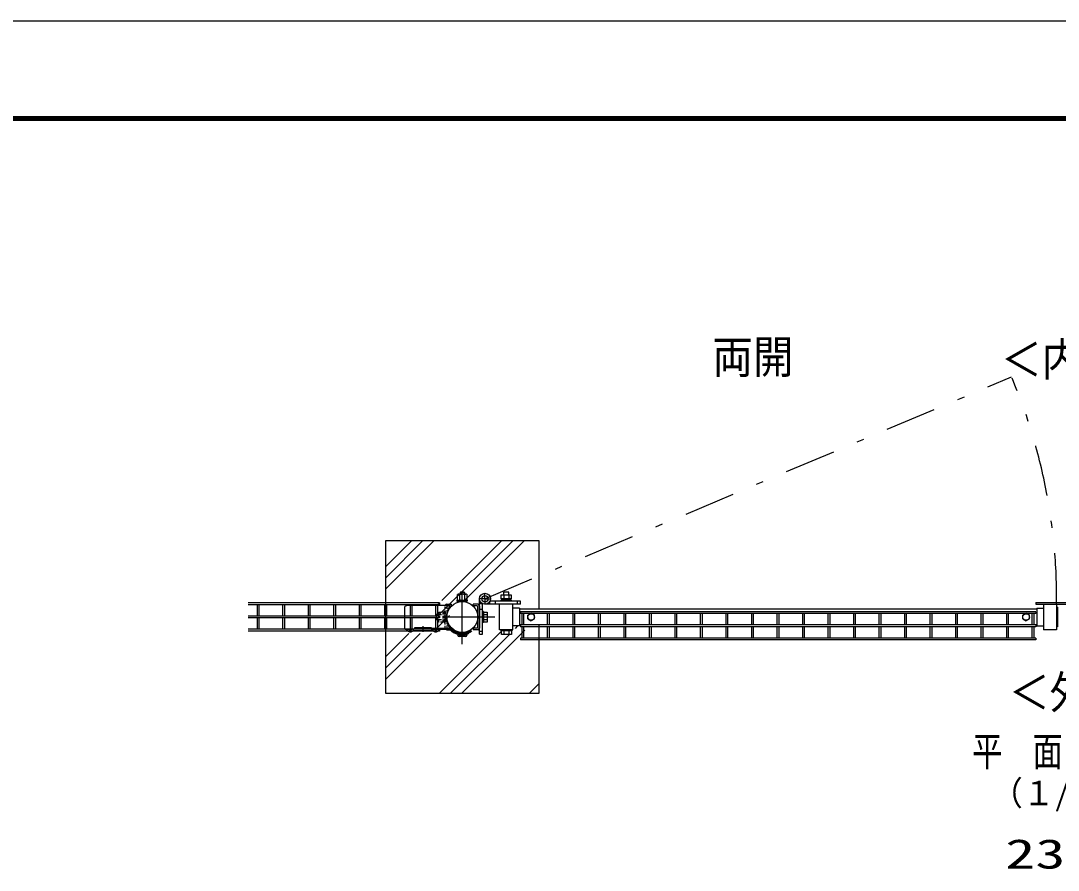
# Model space of a CAD drawing. Units: millimetres, scale not verified. Extents: x -4455 to 4455, y -3150 to 3150.
# Drawn here: x -453 to 1581, y 1485 to 3150 of the extents above; entities that cross this region are included whole.
import ezdxf
from ezdxf.enums import TextEntityAlignment as Align

# ---------------------------------------------------------------- set-up
doc = ezdxf.new("R2010")
doc.units = ezdxf.units.MM
doc.header["$LTSCALE"] = 20
doc.linetypes.add('USER1', pattern=[10.7, 5, -2.5, 0.7, -2.5])
doc.linetypes.add('USER2', pattern=[0.375, 0.25, -0.125])
for name, color, linetype, lineweight in [('0-0_外形線', 7, 'Continuous', 25), ('0-1_寸法線', 4, 'Continuous', 25), ('0-2_0', 3, 'USER2', 25), ('0-4_扉横枠', 7, 'Continuous', 25), ('0-5_軸線', 2, 'USER1', 25), ('0-6_扉縦枠', 7, 'Continuous', 25), ('0-7_丁番', 3, 'Continuous', 25), ('0-9_ハッチング', 4, 'Continuous', 25), ('0-C_1', 7, 'Continuous', 25), ('0-D_継手', 3, 'Continuous', 25), ('0-E_2', 7, 'Continuous', 25), ('0-F_NER', 30, 'Continuous', 25)]:
    doc.layers.add(name, color=color, linetype=linetype, lineweight=lineweight)
doc.styles.add('ＭＳ ゴシック', font='')
doc.styles.get('ＭＳ ゴシック').set_extended_font_data('MS Gothic')

msp = doc.modelspace()

# ---------------------------------------------------------------- linework, layer by layer
at = {"layer": '0-0_外形線'}
for p, q in [((262.97, 2131.51), (562.97, 2131.51)), ((262.97, 1831.51), (262.97, 2131.51)), ((562.97, 2131.51), (562.97, 1997.01)), ((382.53, 2006.51), (392, 2006.51)), ((388.77, 2003.31), (392, 2003.31)), ((392, 2003.31), (392, 2006.51)), ((443.42, 2006.51), (433.95, 2006.51)), ((433.95, 2003.31), (433.95, 2006.51)), ((442.22, 2003.31), (433.95, 2003.31)), ((443.22, 1960.71), (443.22, 2002.31)), ((446.42, 2003.51), (446.42, 1959.51)), ((1579.57, 2000.51), (1577.97, 2000.51)), ((1577.97, 2000.51), (1577.97, 1962.51)), ((1579.57, 2000.51), (1579.57, 1962.51)), ((382.53, 1956.51), (389.21, 1956.51)), ((433.95, 1959.71), (433.95, 1956.51)), ((442.22, 1959.71), (433.95, 1959.71)), ((443.42, 1956.51), (433.95, 1956.51)), ((562.97, 1966.01), (562.97, 1831.51)), ((1579.57, 1962.51), (1577.97, 1962.51)), ((562.97, 1831.51), (262.97, 1831.51))]:
    msp.add_line(p, q, dxfattribs=at)
msp.add_circle((412.97, 1981.51), 30.25, dxfattribs=at)
for centre, radius, start, end in [((382.53, 2003.51), 3, 90, 172.33963), ((442.22, 2002.31), 1, 0, 90), ((443.42, 2003.51), 3, 0, 90), ((382.53, 1959.51), 3, 212.23316, 270), ((442.22, 1960.71), 1, 270, 0), ((443.42, 1959.51), 3, 270, 0)]:
    msp.add_arc(centre, radius, start, end, dxfattribs=at)
at = {"layer": '0-2_0'}
for p, q in [((379.53, 1959.51), (379.53, 2003.91)), ((382.72, 2002.31), (382.72, 1960.71)), ((383.72, 2003.31), (388.77, 2003.31)), ((362.02, 1986.48), (362.02, 1976.48)), ((367.02, 1986.48), (362.02, 1986.48)), ((362.02, 1976.48), (367.02, 1976.48)), ((367.02, 1986.38), (375.02, 1986.38)), ((367.02, 1976.57), (375.02, 1976.57)), ((377.52, 1990.68), (375.02, 1990.68)), ((377.52, 1991.98), (377.52, 1970.98)), ((379.52, 1991.98), (377.52, 1991.98)), ((379.52, 1991.98), (379.52, 1970.98)), ((375.02, 1971.66), (367.02, 1971.66)), ((375.02, 1972.28), (377.52, 1972.28)), ((377.52, 1970.98), (379.52, 1970.98)), ((383.72, 1959.71), (392, 1959.71)), ((389.21, 1956.51), (392, 1956.51)), ((392, 1959.71), (392, 1956.51))]:
    msp.add_line(p, q, dxfattribs=at)
at = {"layer": '0-2_0', "color": 7, "linetype": 'Continuous'}
for p, q in [((403.46, 1946.56), (422.49, 1946.56)), ((418.95, 1943.3), (407, 1943.3))]:
    msp.add_line(p, q, dxfattribs=at)
at = {"layer": '0-2_0', "linetype": 'Continuous'}
msp.add_lwpolyline([(-4455.1, 3150.06), (4454.9, 3150.06), (4454.9, -3149.94), (-4455.1, -3149.94)], close=True, dxfattribs=at)
at = {"layer": '0-2_0', "color": 7, "linetype": 'Continuous'}
for points in [[(-4155.1, 2962.56), (4154.9, 2962.56), (4154.9, -2962.44), (-4155.1, -2962.44)], [(-4153.22, 2960.68), (4153.03, 2960.68), (4153.03, -2960.57), (-4153.22, -2960.57)], [(-4151.35, 2958.81), (4151.15, 2958.81), (4151.15, -2958.69), (-4151.35, -2958.69)], [(-4149.47, 2956.93), (4149.28, 2956.93), (4149.28, -2956.82), (-4149.47, -2956.82)], [(-4147.6, 2955.06), (4147.4, 2955.06), (4147.4, -2954.94), (-4147.6, -2954.94)]]:
    msp.add_lwpolyline(points, close=True, dxfattribs=at)
at = {"layer": '0-2_0'}
msp.add_lwpolyline([(367.02, 1971.66), (367.02, 1991.29), (375.02, 1991.29), (375.02, 1971.66)], dxfattribs=at)
for centre, radius, start, end in [((383.72, 2002.31), 1, 90, 180), ((382.53, 1959.51), 3, 180.03598, 212.27571), ((383.72, 1960.71), 1, 180, 270)]:
    msp.add_arc(centre, radius, start, end, dxfattribs=at)
at = {"layer": '0-2_0', "color": 7, "linetype": 'Continuous'}
for centre, start, end in [((407, 1946.85), 184.74641, 270), ((418.95, 1946.85), 270, 355.25359)]:
    msp.add_arc(centre, 3.56, start, end, dxfattribs=at)
at = {"layer": '0-4_扉横枠'}
for p, q in [((524.97, 1998.96), (511.97, 1998.96)), ((524.97, 1998.96), (524.97, 1964.06)), ((1538.97, 1997.01), (524.97, 1997.01)), ((1538.97, 1998.96), (1551.97, 1998.96)), ((1538.97, 1998.96), (1538.97, 1964.06)), ((541.43, 1985.26), (547.92, 1989.01)), ((541.43, 1977.76), (541.43, 1985.26)), ((541.43, 1977.76), (547.92, 1974.01)), ((554.42, 1985.26), (547.92, 1989.01)), ((554.42, 1977.76), (547.92, 1974.01)), ((554.42, 1977.76), (554.42, 1985.26)), ((1511.48, 1985.26), (1517.97, 1989.01)), ((1511.48, 1977.76), (1511.48, 1985.26)), ((1511.48, 1977.76), (1517.97, 1974.01)), ((1524.47, 1985.26), (1517.97, 1989.01)), ((1524.47, 1977.76), (1517.97, 1974.01)), ((1524.47, 1977.76), (1524.47, 1985.26)), ((524.97, 1964.06), (511.97, 1964.06)), ((1538.97, 1966.01), (524.97, 1966.01)), ((1538.97, 1964.06), (1551.97, 1964.06))]:
    msp.add_line(p, q, dxfattribs=at)
for centre in [(547.92, 1981.51), (1517.97, 1981.51)]:
    msp.add_circle(centre, 6.5, dxfattribs=at)
at = {"layer": '0-5_軸線'}
for p, q in [((412.97, 1928.42), (412.97, 2034.6)), ((476.65, 1981.51), (349.3, 1981.51))]:
    msp.add_line(p, q, dxfattribs=at)
at = {"layer": '0-6_扉縦枠'}
for p, q in [((511.97, 2006.51), (485.97, 2006.51)), ((511.97, 1956.51), (511.97, 2006.51)), ((1551.97, 2006.51), (1577.97, 2006.51)), ((1551.97, 2006.51), (1551.97, 1956.51))]:
    msp.add_line(p, q, dxfattribs=at)
for points in [[(511.97, 1956.51), (485.97, 1956.51), (485.97, 2006.51)], [(1577.97, 2006.51), (1577.97, 1956.51), (1551.97, 1956.51)]]:
    msp.add_lwpolyline(points, dxfattribs=at)
at = {"layer": '0-7_丁番', "color": 2}
for p, q in [((457.1, 2017.19), (446.34, 2017.19)), ((457.36, 2017.19), (457.18, 2017.19)), ((457.27, 2017.37), (457.27, 2028.13)), ((457.27, 2017.1), (457.27, 2017.28)), ((457.27, 2017.01), (457.27, 2006.25)), ((457.46, 2017.19), (468.22, 2017.19))]:
    msp.add_line(p, q, dxfattribs=at)
at = {"layer": '0-7_丁番'}
for p, q in [((446.42, 1947.67), (446.42, 2015.45)), ((489.15, 2025.01), (508.78, 2025.01)), ((489.15, 2017.01), (489.15, 2025.01)), ((508.78, 2017.01), (489.15, 2017.01)), ((489.76, 2017.01), (489.76, 2014.51)), ((494.05, 2025.01), (494.05, 2017.01)), ((503.87, 2025.01), (503.87, 2017.01)), ((508.16, 2014.51), (508.16, 2017.01)), ((508.78, 2025.01), (508.78, 2017.01)), ((509.46, 2012.51), (509.46, 2014.51)), ((446.42, 2007.67), (452.42, 2007.67)), ((452.42, 1947.67), (452.42, 2007.58)), ((526.98, 2006.51), (459.19, 2006.51)), ((466.98, 2006.51), (466.98, 2012.51)), ((526.98, 2012.51), (467.07, 2012.51)), ((509.46, 2012.51), (488.46, 2012.51)), ((526.98, 2006.51), (526.98, 2012.51)), ((1537.17, 2009.71), (1613.97, 2009.71)), ((1537.17, 2009.71), (1537.17, 2006.51)), ((1537.17, 2006.51), (1613.97, 2006.51)), ((454.42, 1991.98), (452.42, 1991.98)), ((454.42, 1991.98), (454.42, 1970.98)), ((454.42, 1991.29), (461.42, 1991.29)), ((454.42, 1986.38), (461.42, 1986.38)), ((454.42, 1976.57), (461.42, 1976.57)), ((461.42, 1991.29), (461.42, 1971.66)), ((454.42, 1970.98), (452.42, 1970.98)), ((461.42, 1971.66), (454.42, 1971.66)), ((488.82, 1954.51), (488.82, 1956.51)), ((488.82, 1956.51), (509.13, 1956.51)), ((509.82, 1954.51), (488.82, 1954.51)), ((494.41, 1954.51), (494.41, 1947.51)), ((504.22, 1954.51), (504.22, 1947.51)), ((509.82, 1956.51), (509.82, 1954.51)), ((446.42, 1947.67), (452.42, 1947.67))]:
    msp.add_line(p, q, dxfattribs=at)
at = {"layer": '0-7_丁番', "color": 4}
for p, q in [((446.42, 1996.67), (452.42, 1996.67)), ((477.98, 2006.51), (477.98, 2012.51)), ((520.98, 2006.51), (520.98, 2012.53)), ((446.42, 1953.67), (452.44, 1953.67))]:
    msp.add_line(p, q, dxfattribs=at)
at = {"layer": '0-7_丁番'}
for points in [[(509.46, 2014.51), (488.46, 2014.51), (488.46, 2012.51)], [(503.96, 2025.01), (503.96, 2030.01), (493.96, 2030.01), (493.96, 2025.01)], [(509.13, 1954.51), (509.13, 1947.51), (489.5, 1947.51), (489.5, 1954.51)]]:
    msp.add_lwpolyline(points, dxfattribs=at)
for radius in [10.85, 6.15]:
    msp.add_circle((457.28, 2017.19), radius, dxfattribs=at)
at = {"layer": '0-9_ハッチング', "linetype": 'USER1'}
msp.add_line((457.1, 2017.19), (1489.68, 2452.04), dxfattribs=at)
at = {"layer": '0-9_ハッチング'}
for p, q in [((262.97, 2036.49), (357.99, 2131.51)), ((262.97, 2058.59), (335.9, 2131.51)), ((262.97, 2080.68), (313.8, 2131.51)), ((372.46, 1991.29), (512.67, 2131.51)), ((373.08, 2014.01), (490.58, 2131.51)), ((414.68, 2011.42), (534.77, 2131.51)), ((363.72, 2004.66), (368.58, 2009.51)), ((364.92, 1983.76), (367.27, 1986.1)), ((367.64, 1986.48), (372.27, 1991.1)), ((384.77, 1981.51), (387.97, 1984.71)), ((363.72, 1960.46), (374.92, 1971.66)), ((367.35, 1831.51), (492.35, 1956.51)), ((411.55, 1831.51), (535.42, 1955.39)), ((517.22, 1959.28), (522, 1964.06)), ((262.97, 1859.71), (352.27, 1949.01)), ((262.97, 1881.81), (330.17, 1949.01)), ((262.97, 1903.91), (308.08, 1949.01)), ((389.45, 1831.51), (505.45, 1947.51)), ((544.13, 1831.51), (562.97, 1850.35))]:
    msp.add_line(p, q, dxfattribs=at)
at = {"layer": '0-9_ハッチング', "linetype": 'USER1'}
msp.add_arc((464.55, 2017.37), 1113.48, 359.45045, 22.82564, dxfattribs=at)
at = {"layer": '0-C_1'}
for p, q in [((402.43, 2014.54), (402.43, 2012.76)), ((402.43, 2014.54), (422.68, 2014.54)), ((403.3, 2014.79), (403.3, 2014.54)), ((408.06, 2015.73), (408.06, 2014.54)), ((417.59, 2015.74), (417.59, 2014.54)), ((422.35, 2014.81), (422.35, 2014.54)), ((422.68, 2014.54), (422.68, 2012.76)), ((402.43, 2012.76), (422.68, 2012.76))]:
    msp.add_line(p, q, dxfattribs=at)
at = {"layer": '0-D_継手'}
for p, q in [((304.97, 2003.91), (299.97, 2001.91)), ((388.77, 2003.91), (304.97, 2003.91)), ((388.77, 2001.98), (388.77, 2003.91)), ((305.45, 1957.91), (305.45, 1954.91)), ((305.45, 1957.91), (305.45, 1954.91)), ((306.95, 1957.91), (305.45, 1957.91)), ((319.94, 1957.91), (314.95, 1957.91)), ((316.45, 1957.91), (316.45, 1954.91)), ((316.45, 1954.91), (355.45, 1954.91)), ((319.94, 1957.91), (319.95, 1960.91)), ((319.95, 1960.91), (351.95, 1960.91)), ((335.95, 1952.53), (335.95, 1963.28)), ((351.95, 1960.91), (351.95, 1957.91)), ((351.95, 1959.51), (388.52, 1959.51)), ((356.95, 1957.91), (351.95, 1957.91)), ((351.95, 1957.91), (387.91, 1957.91)), ((355.45, 1957.91), (355.45, 1954.91)), ((364.95, 1957.91), (366.45, 1957.91)), ((366.45, 1957.91), (366.45, 1954.91)), ((370.83, 1957.91), (366.45, 1955.37)), ((430.33, 1955.13), (431.24, 1953.82)), ((425.18, 1948.87), (426.44, 1951.04))]:
    msp.add_line(p, q, dxfattribs=at)
msp.add_lwpolyline([(304.97, 1955.91), (299.97, 1957.91), (299.97, 2001.91)], dxfattribs=at)
for centre, radius, start, end in [((412.97, 1981.51), 31.71, 139.77274, 303.33446), ((412.97, 1979.91), 31.85, 179.99999, 304.99999), ((310.95, 1960.01), 7.5, 222.83334, 317.16531), ((310.95, 1962.38), 6, 228.18952, 311.8105), ((360.95, 1960.01), 7.5, 222.83467, 317.16669), ((360.95, 1962.38), 6, 228.18949, 311.8105), ((412.97, 1979.91), 33.35, 221.27474, 291.47245)]:
    msp.add_arc(centre, radius, start, end, dxfattribs=at)
at = {"layer": '0-E_2'}
for p, q in [((404.57, 2026.08), (403.3, 2025.35)), ((403.3, 2014.79), (403.3, 2025.35)), ((421.07, 2026.08), (404.57, 2026.08)), ((408.06, 2015.73), (408.06, 2025.35)), ((409.49, 2030.48), (408.62, 2029.61)), ((408.62, 2029.61), (408.62, 2026.08)), ((417.33, 2029.61), (408.62, 2029.61)), ((416.46, 2030.48), (409.49, 2030.48)), ((416.46, 2030.48), (417.33, 2029.61)), ((417.33, 2029.61), (417.33, 2026.08)), ((417.59, 2015.74), (417.59, 2025.35)), ((421.07, 2026.08), (422.35, 2025.35)), ((422.35, 2014.81), (422.35, 2025.35))]:
    msp.add_line(p, q, dxfattribs=at)
at = {"layer": '0-E_2', "color": 4}
for p, q in [((409.49, 2030.48), (409.49, 2026.08)), ((416.46, 2030.48), (416.46, 2026.08))]:
    msp.add_line(p, q, dxfattribs=at)
at = {"layer": '0-E_2'}
for centre, radius, start, end in [((404.57, 2017.47), 8.61, 66.12587, 90.00027), ((412.82, 2010.34), 15.74, 72.36212, 107.59195), ((421.07, 2017.47), 8.61, 90, 113.89252)]:
    msp.add_arc(centre, radius, start, end, dxfattribs=at)
at = {"layer": '0-F_NER'}
for p, q in [((367.97, 2009.12), (-7.03, 2009.12)), ((367.97, 2005.52), (-7.03, 2005.52)), ((11.17, 1983.31), (11.17, 2005.52)), ((14.77, 1983.31), (14.77, 2005.52)), ((61.17, 1983.31), (61.17, 2005.52)), ((64.77, 1983.31), (64.77, 2005.52)), ((111.17, 1983.31), (111.17, 2005.52)), ((114.77, 1983.31), (114.77, 2005.52)), ((161.17, 1983.31), (161.17, 2005.52)), ((164.77, 1983.31), (164.77, 2005.52)), ((211.17, 1983.31), (211.17, 2005.52)), ((214.77, 1983.31), (214.77, 2005.52)), ((261.17, 1983.31), (261.17, 2005.52)), ((264.77, 1983.31), (264.77, 2005.52)), ((311.17, 1983.31), (311.17, 2005.52)), ((314.77, 1983.31), (314.77, 2005.52)), ((361.17, 1983.31), (361.17, 2005.52)), ((364.77, 1983.31), (364.77, 2005.52)), ((367.97, 2009.12), (367.97, 2005.52)), ((367.97, 1983.31), (-7.03, 1983.31)), ((367.97, 1979.71), (-7.03, 1979.71)), ((11.17, 1957.5), (11.17, 1979.71)), ((14.77, 1957.5), (14.77, 1979.71)), ((61.17, 1957.5), (61.17, 1979.71)), ((64.77, 1957.5), (64.77, 1979.71)), ((111.17, 1957.5), (111.17, 1979.71)), ((114.77, 1957.5), (114.77, 1979.71)), ((161.17, 1957.5), (161.17, 1979.71)), ((164.77, 1957.5), (164.77, 1979.71)), ((211.17, 1957.5), (211.17, 1979.71)), ((214.77, 1957.5), (214.77, 1979.71)), ((261.17, 1957.5), (261.17, 1979.71)), ((264.77, 1957.5), (264.77, 1979.71)), ((311.17, 1957.5), (311.17, 1979.71)), ((314.77, 1957.5), (314.77, 1979.71)), ((361.17, 1957.5), (361.17, 1979.71)), ((364.77, 1957.5), (364.77, 1979.71)), ((367.97, 1983.31), (367.97, 1979.71)), ((1536.97, 1991.82), (526.97, 1991.82)), ((526.97, 1991.82), (526.97, 1988.22)), ((1536.97, 1988.22), (526.97, 1988.22)), ((530.17, 1966.01), (530.17, 1988.22)), ((533.77, 1966.01), (533.77, 1988.22)), ((580.17, 1966.01), (580.17, 1988.22)), ((583.77, 1966.01), (583.77, 1988.22)), ((630.17, 1966.01), (630.17, 1988.22)), ((633.77, 1966.01), (633.77, 1988.22)), ((680.17, 1966.01), (680.17, 1988.22)), ((683.77, 1966.01), (683.77, 1988.22)), ((730.17, 1966.01), (730.17, 1988.22)), ((733.77, 1966.01), (733.77, 1988.22)), ((780.17, 1966.01), (780.17, 1988.22)), ((783.77, 1966.01), (783.77, 1988.22)), ((830.17, 1966.01), (830.17, 1988.22)), ((833.77, 1966.01), (833.77, 1988.22)), ((880.17, 1966.01), (880.17, 1988.22)), ((883.77, 1966.01), (883.77, 1988.22)), ((930.17, 1966.01), (930.17, 1988.22)), ((933.77, 1966.01), (933.77, 1988.22)), ((980.17, 1966.01), (980.17, 1988.22)), ((983.77, 1966.01), (983.77, 1988.22)), ((1030.17, 1966.01), (1030.17, 1988.22)), ((1033.77, 1966.01), (1033.77, 1988.22)), ((1080.17, 1966.01), (1080.17, 1988.22)), ((1083.77, 1966.01), (1083.77, 1988.22)), ((1130.17, 1966.01), (1130.17, 1988.22)), ((1133.77, 1966.01), (1133.77, 1988.22)), ((1180.17, 1966.01), (1180.17, 1988.22)), ((1183.77, 1966.01), (1183.77, 1988.22)), ((1230.17, 1966.01), (1230.17, 1988.22)), ((1233.77, 1966.01), (1233.77, 1988.22)), ((1280.17, 1966.01), (1280.17, 1988.22)), ((1283.77, 1966.01), (1283.77, 1988.22)), ((1330.17, 1966.01), (1330.17, 1988.22)), ((1333.77, 1966.01), (1333.77, 1988.22)), ((1380.17, 1966.01), (1380.17, 1988.22)), ((1383.77, 1966.01), (1383.77, 1988.22)), ((1430.17, 1966.01), (1430.17, 1988.22)), ((1433.77, 1966.01), (1433.77, 1988.22)), ((1480.17, 1966.01), (1480.17, 1988.22)), ((1483.77, 1966.01), (1483.77, 1988.22)), ((1530.17, 1966.01), (1530.17, 1988.22)), ((1533.77, 1966.01), (1533.77, 1988.22)), ((1536.97, 1991.82), (1536.97, 1988.22)), ((367.97, 1957.5), (-7.03, 1957.5)), ((367.97, 1953.9), (-7.03, 1953.9)), ((367.97, 1957.5), (367.97, 1953.9)), ((1536.97, 1962.41), (526.97, 1962.41)), ((530.17, 1940.2), (530.17, 1962.41)), ((533.77, 1940.2), (533.77, 1962.41)), ((580.17, 1940.2), (580.17, 1962.41)), ((583.77, 1940.2), (583.77, 1962.41)), ((630.17, 1940.2), (630.17, 1962.41)), ((633.77, 1940.2), (633.77, 1962.41)), ((680.17, 1940.2), (680.17, 1962.41)), ((683.77, 1940.2), (683.77, 1962.41)), ((730.17, 1940.2), (730.17, 1962.41)), ((733.77, 1940.2), (733.77, 1962.41)), ((780.17, 1940.2), (780.17, 1962.41)), ((783.77, 1940.2), (783.77, 1962.41)), ((830.17, 1940.2), (830.17, 1962.41)), ((833.77, 1940.2), (833.77, 1962.41)), ((880.17, 1940.2), (880.17, 1962.41)), ((883.77, 1940.2), (883.77, 1962.41)), ((930.17, 1940.2), (930.17, 1962.41)), ((933.77, 1940.2), (933.77, 1962.41)), ((980.17, 1940.2), (980.17, 1962.41)), ((983.77, 1940.2), (983.77, 1962.41)), ((1030.17, 1940.2), (1030.17, 1962.41)), ((1033.77, 1940.2), (1033.77, 1962.41)), ((1080.17, 1940.2), (1080.17, 1962.41)), ((1083.77, 1940.2), (1083.77, 1962.41)), ((1130.17, 1940.2), (1130.17, 1962.41)), ((1133.77, 1940.2), (1133.77, 1962.41)), ((1180.17, 1940.2), (1180.17, 1962.41)), ((1183.77, 1940.2), (1183.77, 1962.41)), ((1230.17, 1940.2), (1230.17, 1962.41)), ((1233.77, 1940.2), (1233.77, 1962.41)), ((1280.17, 1940.2), (1280.17, 1962.41)), ((1283.77, 1940.2), (1283.77, 1962.41)), ((1330.17, 1940.2), (1330.17, 1962.41)), ((1333.77, 1940.2), (1333.77, 1962.41)), ((1380.17, 1940.2), (1380.17, 1962.41)), ((1383.77, 1940.2), (1383.77, 1962.41)), ((1430.17, 1940.2), (1430.17, 1962.41)), ((1433.77, 1940.2), (1433.77, 1962.41)), ((1480.17, 1940.2), (1480.17, 1962.41)), ((1483.77, 1940.2), (1483.77, 1962.41)), ((1530.17, 1940.2), (1530.17, 1962.41)), ((1533.77, 1940.2), (1533.77, 1962.41)), ((1536.97, 1966.01), (1536.97, 1962.41)), ((1536.97, 1940.2), (526.97, 1940.2)), ((526.97, 1940.2), (526.97, 1936.6)), ((1536.97, 1936.6), (526.97, 1936.6)), ((1536.97, 1940.2), (1536.97, 1936.6))]:
    msp.add_line(p, q, dxfattribs=at)
msp.add_lwpolyline([(1536.97, 1966.01), (526.97, 1966.01), (526.97, 1962.41)], dxfattribs=at)

# ---------------------------------------------------------------- texts
at = {"layer": '0-0_外形線', "style": 'ＭＳ ゴシック', "width": 0.9}
for s, p in [('両開', (902.84, 2439.39)), ('＜内＞', (1468.95, 2434.29)), ('＜外＞', (1484.38, 1781.8))]:
    msp.add_text(s, height=64.96, dxfattribs=at).set_placement(p, align=Align.BOTTOM_LEFT)
at = {"layer": '0-1_寸法線', "color": 2, "style": 'ＭＳ ゴシック', "width": 1.5}
msp.add_text('2340', height=57.77, dxfattribs=at).set_placement((1477.26, 1471.09), align=Align.BOTTOM_LEFT)
at = {"layer": '0-C_1', "style": 'ＭＳ ゴシック'}
for s, height, width, p in [('平\u3000面\u3000図', 57.77, 0.75, (1412.57, 1671.88)), ('（１/15）', 48.09, 0.95, (1449.44, 1598.03))]:
    msp.add_text(s, height=height, dxfattribs=dict(at, width=width)).set_placement(p, align=Align.BOTTOM_LEFT)

doc.saveas('drawing.dxf')
